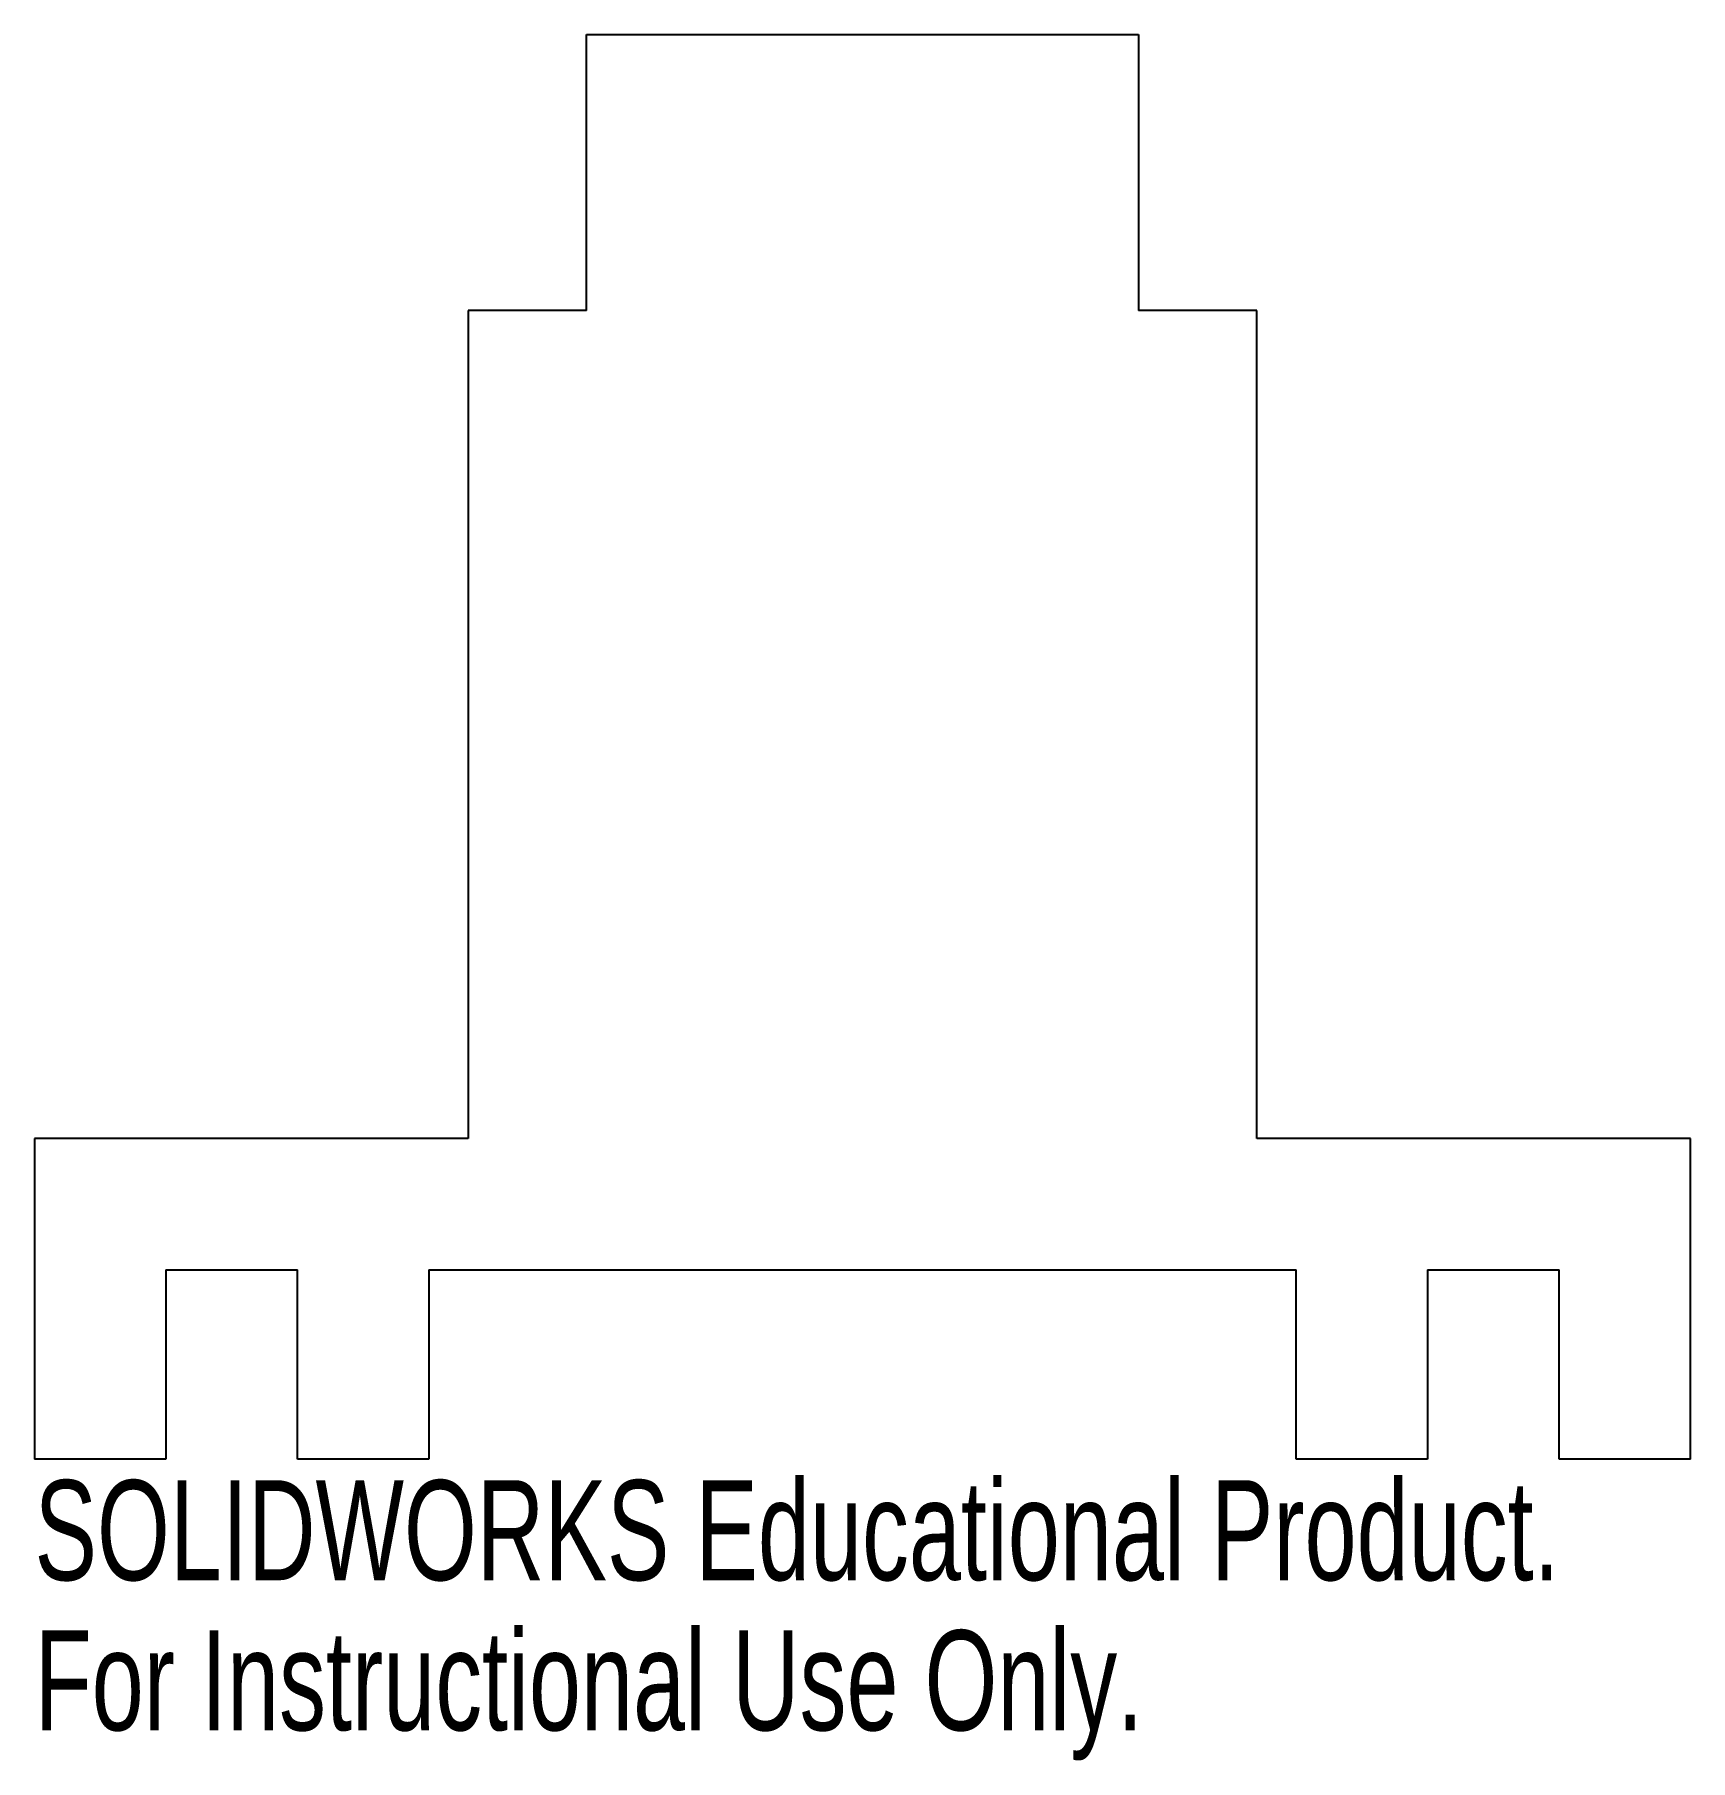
# Model space of a CAD drawing. Header units: inches. Extents: x -3.48 to -0.33, y -1.56 to 1.72.
import ezdxf

# ---------------------------------------------------------------- set-up
doc = ezdxf.new("R2010")
doc.units = ezdxf.units.IN
doc.header["$MEASUREMENT"] = 0
doc.styles.add('SLDTEXTSTYLE0', font='TXT', dxfattribs={"width": 0.7})

msp = doc.modelspace()

# ---------------------------------------------------------------- linework, layer by layer
at = {"color": 7, "linetype": 'Continuous', "lineweight": 25}
for p, q in [((-2.4261, 1.1985), (-2.4261, 1.7235)), ((-2.4261, 1.7235), (-1.3761, 1.7235)), ((-1.3761, 1.7235), (-1.3761, 1.1985)), ((-2.4261, 1.1985), (-2.6511, 1.1985)), ((-2.6511, 1.1985), (-2.6511, -0.3763)), ((-1.1511, 1.1985), (-1.3761, 1.1985)), ((-1.1511, -0.3763), (-1.1511, 1.1985)), ((-3.4759, -0.3763), (-3.4759, -0.9863)), ((-2.6511, -0.3763), (-3.4759, -0.3763)), ((-0.3263, -0.3763), (-1.1511, -0.3763)), ((-0.3263, -0.9863), (-0.3263, -0.3763)), ((-3.2259, -0.6263), (-3.2259, -0.9863)), ((-3.2259, -0.6263), (-2.9759, -0.6263)), ((-2.9759, -0.9863), (-2.9759, -0.6263)), ((-2.7259, -0.6263), (-2.7259, -0.9863)), ((-2.7259, -0.6263), (-1.0763, -0.6263)), ((-1.0763, -0.9863), (-1.0763, -0.6263)), ((-0.8263, -0.6263), (-0.8263, -0.9863)), ((-0.8263, -0.6263), (-0.5763, -0.6263)), ((-0.5763, -0.9863), (-0.5763, -0.6263)), ((-3.2259, -0.9863), (-3.4759, -0.9863)), ((-2.7259, -0.9863), (-2.9759, -0.9863)), ((-0.8263, -0.9863), (-1.0763, -0.9863)), ((-0.3263, -0.9863), (-0.5763, -0.9863))]:
    msp.add_line(p, q, dxfattribs=at)

# ---------------------------------------------------------------- texts
at = {"color": 7, "linetype": 'Continuous', "char_height": 0.1903, "attachment_point": 1, "style": 'SLDTEXTSTYLE0'}
for s, insert in [('SOLIDWORKS Educational Product.', (-3.4759, -1.0264)), ('For Instructional Use Only.', (-3.4759, -1.3119))]:
    msp.add_mtext(s, dxfattribs=dict(at, insert=insert))

doc.saveas('drawing.dxf')
